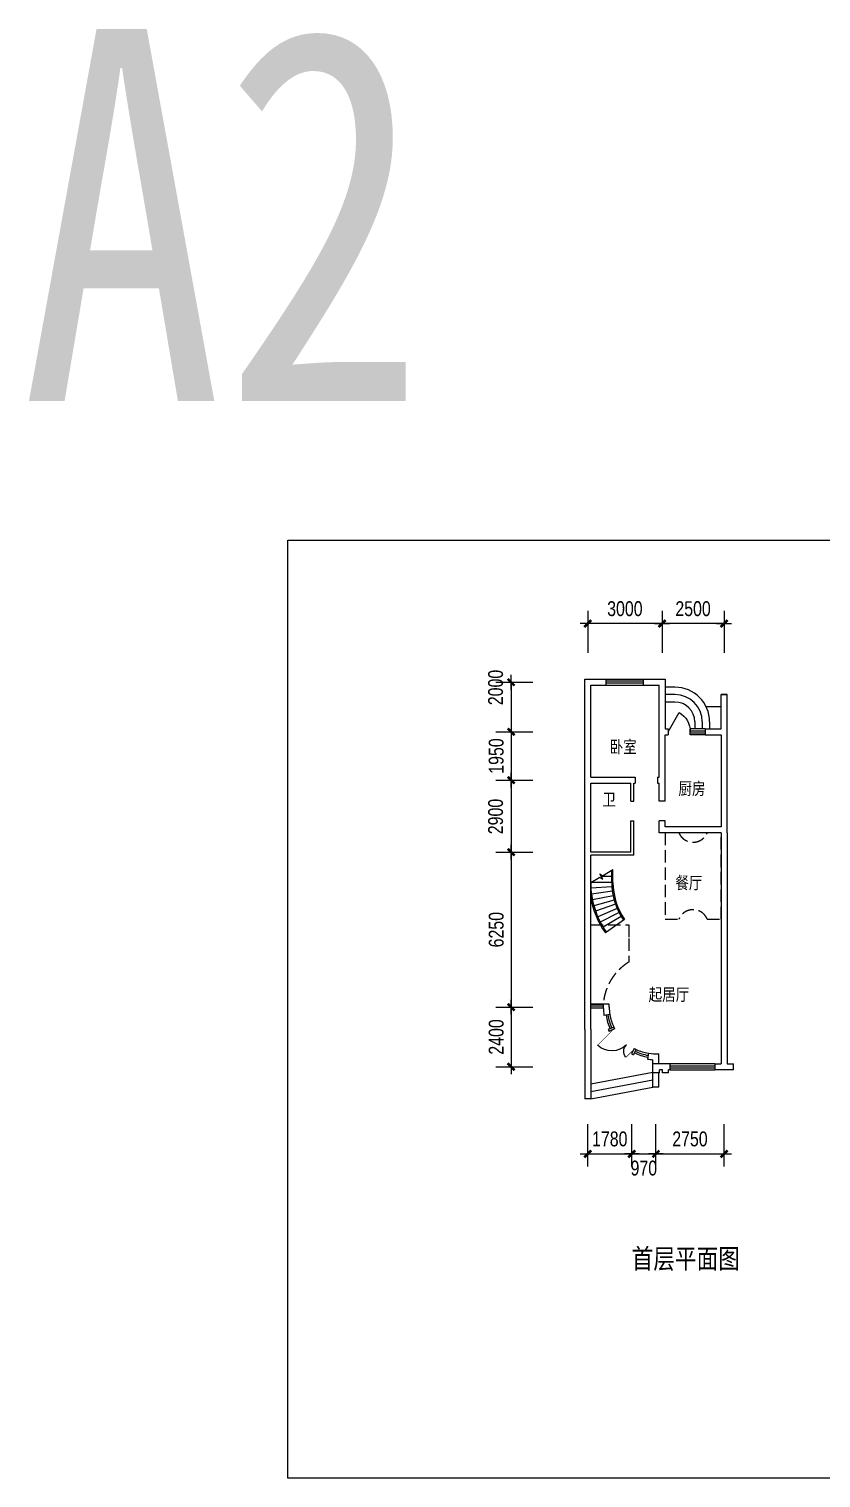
# Model space of a CAD drawing. Extents: x -149740 to -17995, y -116309 to -11738.
# Drawn here: x -149740 to -117788, y -70150 to -11738 of the extents above; entities that cross this region are included whole.
import ezdxf

# ---------------------------------------------------------------- set-up
doc = ezdxf.new("R2010")
doc.units = 0
doc.header["$LTSCALE"] = 1000
doc.header["$MEASUREMENT"] = 0
doc.header["$PDMODE"] = 2
doc.linetypes.add('DASH', pattern=[0.35, 0.25, -0.1])
doc.layers.get('0').update_dxf_attribs({"linetype": 'CONTINUOUS'})
doc.layers.get('DEFPOINTS').update_dxf_attribs({"linetype": 'CONTINUOUS'})
for name, color, linetype in [('AXIS', 3, 'CONTINUOUS'), ('GROUND', 2, 'CONTINUOUS'), ('PLN-TEXT', 7, 'CONTINUOUS'), ('PUB_DIM', 3, 'CONTINUOUS'), ('PUB_TITLE', 4, 'CONTINUOUS'), ('STAIR', 4, 'CONTINUOUS'), ('WALL', 255, 'CONTINUOUS'), ('WINDOW', 2, 'CONTINUOUS')]:
    doc.layers.add(name, color=color, linetype=linetype)
doc.styles.add('-宋体', font='SimSun.ttf', dxfattribs={"width": 0.8})
doc.styles.add('_HZTXT', font='SimSun.ttf')
doc.styles.add('DIM_FONT', font='rt.shx', dxfattribs={"width": 0.8, "bigfont": 'jd.shx'})
doc.dimstyles.new('AXIS200', dxfattribs={"dimscale": 2, "dimtxt": 300, "dimasz": 1, "dimexe": 250, "dimexo": 300, "dimgap": 150, "dimtad": 1, "dimdec": 0, "dimzin": 0, "dimtxsty": 'DIM_FONT', "dimblk": '_DIMX', "dimblk1": '_DIMX', "dimblk2": '_DIMX', "dimcen": 0.09, "dimdle": 30, "dimse1": 1, "dimse2": 1, "dimclrd": 256, "dimclre": 256, "dimclrt": 7, "dimazin": 3, "dimtfac": 1, "dimtdec": 0, "dimtix": 1, "dimtmove": 0, "dimatfit": 3, "dimtolj": 1, "dimtzin": 0})

# ---------------------------------------------------------------- blocks, each defined once
blk = doc.blocks.new('M_A17ORW')
at = {"const_width": 0.02}
for points in [[(-0.481, -0.001), (-0.481, -0.308)], [(0.481, 0.001), (0.481, -0.691)]]:
    blk.add_lwpolyline(points, dxfattribs=at)
for centre, radius, start, end in [((-0.501, -0.003), 0.307, 274.2492, 0.2101), ((0.505, 0.002), 0.699, 180.2762, 268.0603)]:
    blk.add_arc(centre, radius, start, end)
blk = doc.blocks.new('M_B15SGY')
at = {"linetype": 'CONTINUOUS'}
for p, q in [((-0.5, 0.5), (0.5, 0.5)), ((0.5, 0.167), (-0.5, 0.167)), ((0.5, -0.167), (-0.5, -0.167))]:
    blk.add_line(p, q, dxfattribs=at)
blk = doc.blocks.new('_DBLK')
blk.add_line((-0.5, 0), (0, -0.866))
blk.add_arc((-0.5, 0), 1, 300, 0)
blk = doc.blocks.new('_DIMX')
blk.add_line((-150, 0), (150, 0))
at = {"const_width": 50}
blk.add_lwpolyline([(-70, -70), (70, 70)], dxfattribs=at)
blk = doc.blocks.new('*D6')
at = {"linetype": 'BYBLOCK'}
for p, q in [((-114150, -56901), (-114152, -56901)), ((-114148, -56901), (-112368, -56901)), ((-112366, -56901), (-112364, -56901))]:
    blk.add_line(p, q, dxfattribs=at)
at = {"layer": 'DEFPOINTS', "color": 0, "linetype": 'BYBLOCK'}
for p in [(-114148, -55901), (-112368, -55901), (-112368, -56901)]:
    blk.add_point(p, dxfattribs=at)
at = {"linetype": 'BYBLOCK', "xscale": 2, "yscale": 2, "zscale": 2}
blk.add_blockref('_DIMX', (-114148, -56901), dxfattribs=at)
at = {"linetype": 'BYBLOCK', "xscale": 2, "yscale": 2, "zscale": 2, "rotation": 180}
blk.add_blockref('_DIMX', (-112368, -56901), dxfattribs=at)
at = {"color": 7, "linetype": 'BYBLOCK', "insert": (-113258, -56301), "char_height": 600, "attachment_point": 5, "style": 'DIM_FONT'}
blk.add_mtext('\\A1;1780', dxfattribs=at)
blk = doc.blocks.new('*D7')
at = {"linetype": 'BYBLOCK'}
blk.add_line((-112366, -56901), (-111400, -56901), dxfattribs=at)
at = {"layer": 'DEFPOINTS', "color": 0, "linetype": 'BYBLOCK'}
for p in [(-112368, -55901), (-111398, -55901), (-111398, -56901)]:
    blk.add_point(p, dxfattribs=at)
at = {"linetype": 'BYBLOCK', "xscale": 2, "yscale": 2, "zscale": 2, "rotation": 180}
blk.add_blockref('_DIMX', (-112368, -56901), dxfattribs=at)
at = {"linetype": 'BYBLOCK', "xscale": 2, "yscale": 2, "zscale": 2}
blk.add_blockref('_DIMX', (-111398, -56901), dxfattribs=at)
at = {"color": 7, "linetype": 'BYBLOCK', "insert": (-111883, -57477), "char_height": 600, "attachment_point": 5, "style": 'DIM_FONT'}
blk.add_mtext('\\A1;970', dxfattribs=at)
blk = doc.blocks.new('*D8')
at = {"linetype": 'BYBLOCK'}
blk.add_line((-111396, -56901), (-108650, -56901), dxfattribs=at)
at = {"layer": 'DEFPOINTS', "color": 0, "linetype": 'BYBLOCK'}
for p in [(-111398, -55901), (-108648, -55901), (-108648, -56901)]:
    blk.add_point(p, dxfattribs=at)
at = {"linetype": 'BYBLOCK', "xscale": 2, "yscale": 2, "zscale": 2, "rotation": 180}
blk.add_blockref('_DIMX', (-111398, -56901), dxfattribs=at)
at = {"linetype": 'BYBLOCK', "xscale": 2, "yscale": 2, "zscale": 2}
blk.add_blockref('_DIMX', (-108648, -56901), dxfattribs=at)
at = {"color": 7, "linetype": 'BYBLOCK', "insert": (-110023, -56301), "char_height": 600, "attachment_point": 5, "style": 'DIM_FONT'}
blk.add_mtext('\\A1;2750', dxfattribs=at)
blk = doc.blocks.new('*D18')
at = {"linetype": 'BYBLOCK'}
blk.add_line((-108650, -36088), (-111146, -36088), dxfattribs=at)
at = {"layer": 'DEFPOINTS', "color": 0, "linetype": 'BYBLOCK'}
for p in [(-111148, -36088), (-111148, -37088), (-108648, -37088)]:
    blk.add_point(p, dxfattribs=at)
at = {"linetype": 'BYBLOCK', "xscale": 2, "yscale": 2, "zscale": 2, "rotation": 180}
blk.add_blockref('_DIMX', (-111148, -36088), dxfattribs=at)
at = {"linetype": 'BYBLOCK', "xscale": 2, "yscale": 2, "zscale": 2}
blk.add_blockref('_DIMX', (-108648, -36088), dxfattribs=at)
at = {"color": 7, "linetype": 'BYBLOCK', "insert": (-109898, -35488), "char_height": 600, "attachment_point": 5, "style": 'DIM_FONT'}
blk.add_mtext('\\A1;2500', dxfattribs=at)
blk = doc.blocks.new('*D19')
at = {"linetype": 'BYBLOCK'}
blk.add_line((-111150, -36088), (-114146, -36088), dxfattribs=at)
at = {"layer": 'DEFPOINTS', "color": 0, "linetype": 'BYBLOCK'}
for p in [(-114148, -36088), (-114148, -37088), (-111148, -37088)]:
    blk.add_point(p, dxfattribs=at)
at = {"linetype": 'BYBLOCK', "xscale": 2, "yscale": 2, "zscale": 2, "rotation": 180}
blk.add_blockref('_DIMX', (-114148, -36088), dxfattribs=at)
at = {"linetype": 'BYBLOCK', "xscale": 2, "yscale": 2, "zscale": 2}
blk.add_blockref('_DIMX', (-111148, -36088), dxfattribs=at)
at = {"color": 7, "linetype": 'BYBLOCK', "insert": (-112648, -35488), "char_height": 600, "attachment_point": 5, "style": 'DIM_FONT'}
blk.add_mtext('\\A1;3000', dxfattribs=at)
blk = doc.blocks.new('*D26')
at = {"linetype": 'BYBLOCK'}
blk.add_line((-130289, -38073), (-130289, -40069), dxfattribs=at)
at = {"layer": 'DEFPOINTS', "color": 0, "linetype": 'BYBLOCK'}
for p in [(-129289, -38071), (-130289, -40071), (-129289, -40071)]:
    blk.add_point(p, dxfattribs=at)
at = {"linetype": 'BYBLOCK', "xscale": 2, "yscale": 2, "zscale": 2}
for p, rotation in [((-130289, -38071), 90), ((-130289, -40071), 270)]:
    blk.add_blockref('_DIMX', p, dxfattribs=dict(at, rotation=rotation))
at = {"color": 7, "linetype": 'BYBLOCK', "insert": (-130914, -38283), "char_height": 600, "attachment_point": 5, "rotation": 90, "style": 'DIM_FONT'}
blk.add_mtext('\\A1;2000', dxfattribs=at)
blk = doc.blocks.new('*D27')
at = {"linetype": 'BYBLOCK'}
for p, q in [((-117237, -40069), (-117237, -40067)), ((-117237, -40071), (-117237, -42021)), ((-117237, -42023), (-117237, -42025))]:
    blk.add_line(p, q, dxfattribs=at)
at = {"layer": 'DEFPOINTS', "color": 0, "linetype": 'BYBLOCK'}
for p in [(-116237, -40071), (-117237, -42021), (-116237, -42021)]:
    blk.add_point(p, dxfattribs=at)
at = {"linetype": 'BYBLOCK', "xscale": 2, "yscale": 2, "zscale": 2}
for p, rotation in [((-117237, -40071), 270), ((-117237, -42021), 90)]:
    blk.add_blockref('_DIMX', p, dxfattribs=dict(at, rotation=rotation))
at = {"color": 7, "linetype": 'BYBLOCK', "insert": (-117837, -41046), "char_height": 600, "attachment_point": 5, "rotation": 90, "style": 'DIM_FONT'}
blk.add_mtext('\\A1;1950', dxfattribs=at)
blk = doc.blocks.new('*D28')
at = {"linetype": 'BYBLOCK'}
blk.add_line((-130289, -42023), (-130289, -44919), dxfattribs=at)
at = {"layer": 'DEFPOINTS', "color": 0, "linetype": 'BYBLOCK'}
for p in [(-129289, -42021), (-130289, -44921), (-129289, -44921)]:
    blk.add_point(p, dxfattribs=at)
at = {"linetype": 'BYBLOCK', "xscale": 2, "yscale": 2, "zscale": 2}
for p, rotation in [((-130289, -42021), 90), ((-130289, -44921), 270)]:
    blk.add_blockref('_DIMX', p, dxfattribs=dict(at, rotation=rotation))
at = {"color": 7, "linetype": 'BYBLOCK', "insert": (-130914, -43484), "char_height": 600, "attachment_point": 5, "rotation": 90, "style": 'DIM_FONT'}
blk.add_mtext('\\A1;2900', dxfattribs=at)
blk = doc.blocks.new('*D29')
at = {"linetype": 'BYBLOCK'}
blk.add_line((-130289, -44923), (-130289, -51169), dxfattribs=at)
at = {"layer": 'DEFPOINTS', "color": 0, "linetype": 'BYBLOCK'}
for p in [(-129289, -44921), (-130289, -51171), (-129289, -51171)]:
    blk.add_point(p, dxfattribs=at)
at = {"linetype": 'BYBLOCK', "xscale": 2, "yscale": 2, "zscale": 2}
for p, rotation in [((-130289, -44921), 90), ((-130289, -51171), 270)]:
    blk.add_blockref('_DIMX', p, dxfattribs=dict(at, rotation=rotation))
at = {"color": 7, "linetype": 'BYBLOCK', "insert": (-130889, -48046), "char_height": 600, "attachment_point": 5, "rotation": 90, "style": 'DIM_FONT'}
blk.add_mtext('\\A1;6250', dxfattribs=at)
blk = doc.blocks.new('*D30')
at = {"linetype": 'BYBLOCK'}
blk.add_line((-117237, -51173), (-117237, -53569), dxfattribs=at)
at = {"layer": 'DEFPOINTS', "color": 0, "linetype": 'BYBLOCK'}
for p in [(-116237, -51171), (-117237, -53571), (-116237, -53571)]:
    blk.add_point(p, dxfattribs=at)
at = {"linetype": 'BYBLOCK', "xscale": 2, "yscale": 2, "zscale": 2}
for p, rotation in [((-117237, -51171), 90), ((-117237, -53571), 270)]:
    blk.add_blockref('_DIMX', p, dxfattribs=dict(at, rotation=rotation))
at = {"color": 7, "linetype": 'BYBLOCK', "insert": (-117837, -52371), "char_height": 600, "attachment_point": 5, "rotation": 90, "style": 'DIM_FONT'}
blk.add_mtext('\\A1;2400', dxfattribs=at)

msp = doc.modelspace()

# ---------------------------------------------------------------- hatches: boundary and pattern name
at = {"layer": 'WALL'}
h = msp.add_hatch(color=256, dxfattribs=at)
h.paths.add_polyline_path([(-126369.6, -52072.4, 0.0103744), (-126330.5, -52151.2), (-126224.1, -52095.7, -0.0103744), (-126261, -52021.4)])
h.paths.add_polyline_path([(-126261, -52021.4, 0.0103744), (-126224.1, -52095.7), (-126117.7, -52040.2, -0.0103744), (-126152.3, -51970.3)])
h.paths.add_polyline_path([(-125420.8, -53030.9), (-125420.8, -53056, 0.0090066), (-125352.3, -53089.7), (-125301.2, -52981.1, -0.0103744), (-125375.6, -52944.2)])
h.paths.add_polyline_path([(-125250.2, -52872.5, -0.0103744), (-125320.1, -52837.8), (-125375.6, -52944.2, 0.0103744), (-125301.2, -52981.1)])

# ---------------------------------------------------------------- linework, layer by layer
at = {"layer": 'AXIS'}
for p, q in [((-127200.8, -35191.9), (-127200.8, -36891.9)), ((-124200.8, -35191.9), (-124200.8, -36891.9)), ((-121700.8, -35191.9), (-121700.8, -36891.9)), ((-121700.8, -35191.9), (-121700.8, -36891.9)), ((-130909.4, -38070.9), (-129409.4, -38070.9)), ((-130909.4, -40070.9), (-129409.4, -40070.9)), ((-130909.4, -42020.9), (-129409.4, -42020.9)), ((-130909.4, -44920.9), (-129409.4, -44920.9)), ((-130909.4, -51170.9), (-129409.4, -51170.9)), ((-130909.4, -53570.9), (-129409.4, -53570.9)), ((-127200.8, -57591), (-127200.8, -55891)), ((-125420.8, -57591), (-125420.8, -55891)), ((-124450.8, -57591), (-124450.8, -55891)), ((-121700.8, -57591), (-121700.8, -55891)), ((-121700.8, -57591), (-121700.8, -55891))]:
    msp.add_line(p, q, dxfattribs=at)
at = {"layer": 'GROUND'}
msp.add_line((-122425.5, -39050.9), (-121820.8, -39050.9), dxfattribs=at)
at = {"layer": 'PUB_TITLE'}
msp.add_lwpolyline([(-139296.4, -70150), (-139296.4, -32350), (-85836.4, -32350), (-85836.4, -70150)], close=True, dxfattribs=at)
at = {"layer": 'STAIR'}
for p, q in [((-123680.8, -38270.9), (-124080.8, -38270.9)), ((-123680.8, -38570.9), (-124080.8, -38570.9)), ((-123680.8, -38870.9), (-124080.8, -38870.9)), ((-122880.8, -39670.9), (-122880.8, -39950.9)), ((-122580.8, -39670.9), (-122580.8, -39950.9)), ((-122280.8, -39670.9), (-122280.8, -39950.9)), ((-127080.8, -46147.7), (-126707.7, -45931.5)), ((-126230.8, -46140.9), (-127080.8, -46140.9)), ((-126595.6, -46005.2), (-126715.9, -45797.6)), ((-126715.9, -45797.6), (-126603.9, -45871.3)), ((-126707.7, -45931.5), (-126595.6, -46005.2)), ((-126230.8, -45900.9), (-126656.1, -45900.9)), ((-126603.9, -45871.3), (-126180.8, -45626.1)), ((-126230.8, -46140.9), (-126230.8, -45655.1)), ((-126180.8, -46140.9), (-126180.8, -45626.1)), ((-126224.7, -46320.6), (-127072.7, -46378.3)), ((-126206.4, -46499.5), (-127048.6, -46614.6)), ((-126176, -46676.8), (-127008.5, -46848.7)), ((-126133.7, -46851.6), (-126952.6, -47079.5)), ((-126079.6, -47023.1), (-126881.2, -47306)), ((-126014, -47190.5), (-126794.5, -47527.2)), ((-125937.3, -47353.1), (-126693.1, -47742)), ((-125849.6, -47510.2), (-126577.4, -47949.4)), ((-125710.6, -47632.2), (-126488.8, -48177.1)), ((-127080.8, -54260.5), (-124570.8, -53790.5)), ((-127080.8, -54565.7), (-124570.8, -54095.7)), ((-124570.8, -54400.9), (-124570.8, -53810.9)), ((-124330.8, -54400.9), (-124330.8, -53810.9)), ((-127080.8, -54870.9), (-124570.8, -54400.9)), ((-124330.8, -54400.9), (-124570.8, -54400.9))]:
    msp.add_line(p, q, dxfattribs=at)
at = {"layer": 'STAIR', "linetype": 'DASH', "ltscale": 2}
msp.add_lwpolyline([(-121820.8, -44140.9), (-122379.1, -44140.9, -0.6647259), (-123522.4, -44140.9), (-124080.8, -44140.9), (-124080.8, -47619.9), (-123522.4, -47619.9, -0.6647259), (-122379.1, -47619.9), (-121820.8, -47619.9)], format="xyb", close=True, dxfattribs=at)
msp.add_lwpolyline([(-127080.8, -47850.9), (-125540.8, -47850.9), (-125540.8, -48400.9), (-125540.8, -48400.9), (-125540.8, -49352.6, 0.244862), (-126570.8, -51050.9), (-127080.8, -51050.9)], format="xyb", dxfattribs=at)
at = {"layer": 'STAIR'}
for centre, radius, start, end in [((-123680.8, -39670.9), 1400, 360, 90), ((-123680.8, -39670.9), 1100, 360, 90), ((-123680.8, -39670.9), 800, 360, 90), ((-123580.8, -46140.9), 3500, 180, 215.000039), ((-123580.8, -46140.9), 2650, 180.000108, 215.000052), ((-123580.8, -46140.9), 2600, 180.00011, 215.000053), ((-123580.8, -46140.9), 3550, 189.627629, 215.000039)]:
    msp.add_arc(centre, radius, start, end, dxfattribs=at)
at = {"layer": 'WALL'}
for p, q in [((-127320.8, -37950.9), (-126450.8, -37950.9)), ((-127320.8, -42140.9), (-127320.8, -37950.9)), ((-126450.8, -38190.9), (-126450.8, -37950.9)), ((-124950.8, -37950.9), (-124080.8, -37950.9)), ((-124950.8, -38190.9), (-124950.8, -37950.9)), ((-124080.8, -37950.9), (-124080.8, -39950.9)), ((-127080.8, -41900.9), (-127080.8, -38190.9)), ((-127080.8, -38190.9), (-126450.8, -38190.9)), ((-124950.8, -38190.9), (-124320.8, -38190.9)), ((-124320.8, -41900.9), (-124320.8, -38190.9)), ((-121820.8, -39950.9), (-121820.8, -38570.9)), ((-121580.8, -38570.9), (-121820.8, -38570.9)), ((-121820.8, -38570.9), (-121580.8, -38570.9)), ((-121580.8, -44140.9), (-121580.8, -38570.9)), ((-124080.8, -39950.9), (-123960.8, -39950.9)), ((-124080.8, -42860.9), (-124080.8, -40190.9)), ((-124080.8, -40190.9), (-123960.8, -40190.9)), ((-123960.8, -39950.9), (-123960.8, -40190.9)), ((-122460.8, -39950.9), (-122460.8, -40190.9)), ((-122460.8, -39950.9), (-121820.8, -39950.9)), ((-122460.8, -40190.9), (-121820.8, -40190.9)), ((-121820.8, -40190.9), (-121820.8, -43900.9)), ((-127080.8, -41900.9), (-125280.8, -41900.9)), ((-125280.8, -41900.9), (-125280.8, -42140.9)), ((-124380.8, -41900.9), (-124380.8, -42140.9)), ((-124380.8, -41900.9), (-124320.8, -41900.9)), ((-127320.8, -52070.9), (-127320.8, -42140.9)), ((-127080.8, -44920.9), (-127080.8, -42140.9)), ((-127080.8, -42140.9), (-125460.8, -42140.9)), ((-125460.8, -42860.9), (-125460.8, -42140.9)), ((-125340.8, -42860.9), (-125340.8, -42140.9)), ((-125340.8, -42140.9), (-125280.8, -42140.9)), ((-124380.8, -42140.9), (-124320.8, -42140.9)), ((-124320.8, -42860.9), (-124320.8, -42140.9)), ((-125460.8, -42860.9), (-125340.8, -42860.9)), ((-124080.8, -42860.9), (-124320.8, -42860.9)), ((-125460.8, -43660.9), (-125340.8, -43660.9)), ((-125460.8, -44920.9), (-125460.8, -43660.9)), ((-125340.8, -45040.9), (-125340.8, -43660.9)), ((-124080.8, -43660.9), (-124320.8, -43660.9)), ((-124320.8, -44140.9), (-124320.8, -43660.9)), ((-124080.8, -43900.9), (-124080.8, -43660.9)), ((-121820.8, -44140.9), (-124320.8, -44140.9)), ((-121820.8, -43900.9), (-124080.8, -43900.9)), ((-121820.8, -44140.9), (-121820.8, -53450.9)), ((-121580.8, -44140.9), (-121580.8, -53450.9)), ((-125460.8, -44920.9), (-127080.8, -44920.9)), ((-127080.8, -52070.9), (-127080.8, -45040.9)), ((-125340.8, -45040.9), (-127080.8, -45040.9)), ((-126330.8, -51050.9), (-126570.8, -51050.9)), ((-126570.8, -51050.9), (-126570.8, -51210.9)), ((-126330.8, -51170.9), (-126330.8, -51050.9)), ((-126306.8, -51470.3), (-126543.7, -51508.6)), ((-126152.3, -51970.3), (-126369.6, -52072.4)), ((-127320.8, -52070.9), (-127320.8, -54870.9)), ((-127080.8, -52070.9), (-127080.8, -54870.9)), ((-126117.7, -52040.2), (-126330.5, -52151.2)), ((-125320.1, -52837.8), (-125431.1, -53050.6)), ((-125250.2, -52872.5), (-125352.3, -53089.7)), ((-124750.2, -53026.9), (-124788.4, -53263.8)), ((-124330.8, -53450.9), (-124330.8, -53047.1)), ((-124570.8, -53810.9), (-124570.8, -53287.5)), ((-123875.8, -53450.9), (-124570.8, -53450.9)), ((-124185.8, -53690.9), (-124310.8, -53690.9)), ((-124310.8, -53810.9), (-124310.8, -53690.9)), ((-124185.8, -53810.9), (-124185.8, -53690.9)), ((-123935.8, -53810.9), (-123935.8, -53690.9)), ((-123875.8, -53690.9), (-123935.8, -53690.9)), ((-123875.8, -53690.9), (-123875.8, -53450.9)), ((-122075.8, -53450.9), (-121820.8, -53450.9)), ((-122075.8, -53450.9), (-122075.8, -53690.9)), ((-121325.8, -53690.9), (-122075.8, -53690.9)), ((-121580.8, -53450.9), (-121325.8, -53450.9)), ((-121325.8, -53690.9), (-121325.8, -53450.9)), ((-124310.8, -53810.9), (-124570.8, -53810.9)), ((-123935.8, -53810.9), (-124185.8, -53810.9)), ((-127080.8, -54870.9), (-127320.8, -54870.9))]:
    msp.add_line(p, q, dxfattribs=at)
for centre, radius, start, end in [((-124450.8, -51170.9), 2120, 180, 189.164843), ((-124450.8, -51170.9), 1880, 180, 189.164843), ((-124450.8, -51170.9), 1880, 205.164843, 207.542397), ((-124450.8, -51170.9), 2120, 205.164843, 207.542397), ((-124450.8, -51170.9), 2120, 242.457603, 244.835157), ((-124450.8, -51170.9), 1880, 242.457603, 244.835157), ((-124418.1, -50899.8), 2152.8, 261.125657, 272.324692), ((-124450.8, -51170.9), 2120, 260.835157, 266.755108)]:
    msp.add_arc(centre, radius, start, end, dxfattribs=at)
at = {"layer": 'WINDOW'}
for p, q in [((-126450.8, -37950.9), (-124950.8, -37950.9)), ((-123060.8, -40190.9), (-123060.8, -39950.9)), ((-122460.8, -39950.9), (-123060.8, -39950.9)), ((-123875.8, -53690.9), (-122075.8, -53690.9))]:
    msp.add_line(p, q, dxfattribs=at)
for radius, start, end in [(2036, 189.164843, 205.164843), (1964, 189.164843, 205.164843), (1880, 189.164843, 205.164843), (2036, 244.835157, 260.835157), (1964, 244.835157, 260.835157), (1880, 244.835157, 260.835157)]:
    msp.add_arc((-124450.8, -51170.9), radius, start, end, dxfattribs=at)

# ---------------------------------------------------------------- block references
at = {"layer": 'WINDOW', "xscale": 1500, "yscale": -240.0000000000018, "zscale": 1500}
msp.add_blockref('M_B15SGY', (-125700.8, -38070.9), dxfattribs=at)
at = {"layer": 'WINDOW'}
for name, p, xscale, yscale, zscale, rotation in [('_DBLK', (-123510.8, -40070.9), -900, 900, 900, 180), ('M_B15SGY', (-122760.8, -40070.9), 600, 239.9999999999964, 600, 180), ('M_B15SGY', (-126825.8, -51170.9), -510, -240, 510, 180), ('M_A17ORW', (-125799.9, -52520), 1199.999999999984, -1199.999999999984, 1199.999999999984, 135), ('M_B15SGY', (-122975.8, -53570.9), 1800, -239.9999999999927, 1800, 180)]:
    msp.add_blockref(name, p, dxfattribs=dict(at, xscale=xscale, yscale=yscale, zscale=zscale, rotation=rotation))

# ---------------------------------------------------------------- texts
at = {"layer": 'PLN-TEXT', "width": 0.8}
for s, height, style, p in [('A2', 15000, '-宋体', (-150082.6, -26737.8)), ('卧室', 500, '_HZTXT', (-126313, -40921.9)), ('厨房', 500, '_HZTXT', (-123540.5, -42607.6)), ('卫', 500, '_HZTXT', (-126608.2, -43050.9)), ('餐厅', 500, '_HZTXT', (-123665.6, -46406.7)), ('起居厅', 500, '_HZTXT', (-124742, -50909.3)), ('首层平面图 ', 800, '_HZTXT', (-125427.4, -61708.7))]:
    msp.add_text(s, height=height, dxfattribs=dict(at, style=style)).set_placement(p)

# ---------------------------------------------------------------- dimensions: what is measured, and where the dimension line sits
at = {"layer": 'PUB_DIM'}
for p1, p2, picture, middle, set_off in [((-124200.8, -36708.9), (-127200.8, -36708.9), '*D19', (-125700.8, -35108.9), (-13052.6, 379)), ((-121700.8, -36708.9), (-124200.8, -36708.9), '*D18', (-122950.8, -35108.9), (-13052.6, 379)), ((-129289.5, -40070.9), (-129289.5, -42020.9), '*D27', (-130889.5, -41045.9), (-13052.6, 0)), ((-129289.5, -51170.9), (-129289.5, -53570.9), '*D30', (-130889.5, -52370.9), (-13052.6, 0)), ((-127200.8, -56084.3), (-125420.8, -56084.3), '*D6', (-126310.8, -56484.3), (-13052.6, -183.1)), ((-124450.8, -56084.3), (-121700.8, -56084.3), '*D8', (-123075.8, -56484.3), (-13052.6, -183.1))]:
    dim = msp.add_aligned_dim(p1=p1, p2=p2, distance=-1000, dimstyle='AXIS200', dxfattribs=at)
    dim.commit()
    dim.dimension.update_dxf_attribs({"geometry": picture, "text_midpoint": middle, "insert": set_off})
for base, p1, p2, picture, middle in [((-130289.5, -40070.9), (-129289.5, -38070.9), (-129289.5, -40070.9), '*D26', (-130914.4, -38283)), ((-130289.5, -44920.9), (-129289.5, -42020.9), (-129289.5, -44920.9), '*D28', (-130914.4, -43483.6))]:
    dim = msp.add_linear_dim(base=base, p1=p1, p2=p2, angle=270, dimstyle='AXIS200', dxfattribs=at)
    dim.commit()
    dim.dimension.update_dxf_attribs({"geometry": picture, "text_midpoint": middle, "dimtype": 161})
dim = msp.add_aligned_dim(p1=(-129289.5, -44920.9), p2=(-129289.5, -51170.9), distance=-1000, dimstyle='AXIS200', dxfattribs=at)
dim.commit()
dim.dimension.update_dxf_attribs({"geometry": '*D29', "text_midpoint": (-130889.5, -48045.9)})
dim = msp.add_linear_dim(base=(-124450.8, -57084.3), p1=(-125420.8, -56084.3), p2=(-124450.8, -56084.3), angle=0, dimstyle='AXIS200', dxfattribs=at)
dim.commit()
dim.dimension.update_dxf_attribs({"geometry": '*D7', "text_midpoint": (-124935.8, -57660.3), "dimtype": 161, "insert": (-13052.6, -183.1)})

doc.saveas('drawing.dxf')
